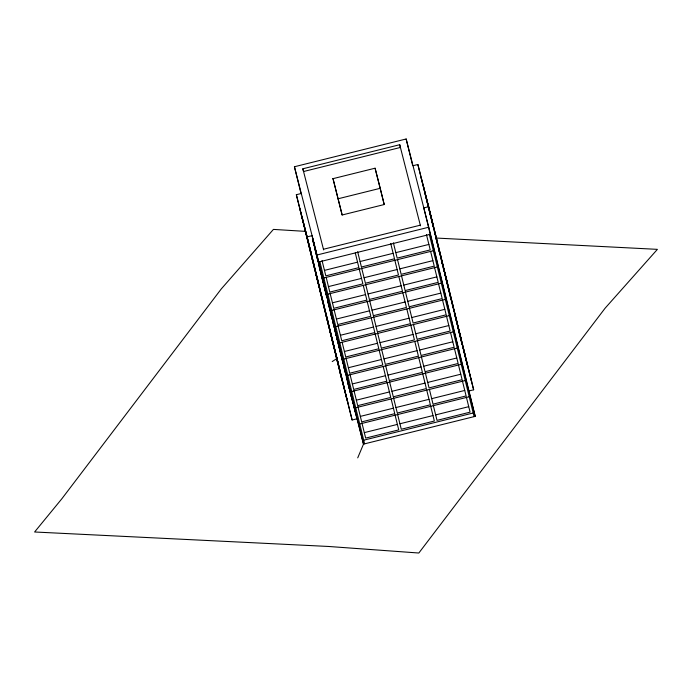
<?xml version="1.0" encoding="UTF-8"?>
<svg xmlns="http://www.w3.org/2000/svg" width="692" height="692" viewBox="0 0 692 692"><rect width="100%" height="100%" fill="white"/><g stroke="black" fill="none" stroke-linecap="round" stroke-linejoin="round"><path stroke-width="1.04" d="M357.721 457.862L363.499 444.117L317.04 254.985L294.429 166.746L406.152 138.98L428.763 227.218L475.222 416.35L363.499 444.117L354.987 410.901M332.212 361.587L337.419 358.162M399.716 144.715L400.391 147.457L303.528 171.53L302.862 168.787L399.716 144.715L420.476 225.834M333.008 178.657L375.081 168.208L380.237 188.302L384.216 204.538L342.151 214.987L333.008 178.657L342.151 214.987M341.537 378.593L296.349 194.712L301.254 193.492M412.977 165.725L417.873 164.506L428.806 207.254M338.163 198.76L380.237 188.302M323.475 249.25L420.338 225.177M317.04 254.985L428.763 227.218M318.761 262L430.485 234.233M324.47 270.373L357.539 262.156M360.082 261.524L393.151 253.307M395.824 252.641L428.893 244.423M323.856 277.95L433.356 250.738M328.458 286.6L361.527 278.374M364.07 277.743L397.139 269.525M399.812 268.859L432.881 260.642M327.844 294.178L437.344 266.965M332.445 302.819L365.514 294.602M368.049 293.97L401.118 285.753M403.799 285.087L436.868 276.869M331.831 310.405L441.323 283.192M336.433 319.047L369.502 310.829M372.036 310.198L405.105 301.98M407.778 301.314L440.847 293.097M335.81 326.624L445.311 299.411M340.412 335.274L373.481 327.048M376.024 326.425L409.093 318.199M411.766 317.542L444.835 309.315M339.798 342.851L449.298 315.638M344.4 351.493L377.469 343.275M380.003 342.644L413.081 334.426M415.754 333.76L448.823 325.543M343.786 359.079L453.277 331.866M348.387 367.72L381.456 359.503M383.991 358.871L417.06 350.654M419.741 349.988L452.81 341.77M347.765 375.306L457.265 348.085M352.366 383.948L385.435 375.73M387.978 375.099L421.047 366.872M423.72 366.215L456.789 357.989M351.752 391.525L461.253 364.312M356.354 400.166L389.423 391.949M391.966 391.317L425.035 383.1M427.708 382.434L460.777 374.216M355.74 407.752L465.24 380.539M360.342 416.394L393.411 408.176M395.945 407.545L429.014 399.327M431.696 398.661L464.764 390.444M352.133 419.992L357.037 418.772L312.057 235.669L307.161 236.889L352.133 419.992L340.153 372.962M473.657 389.795L468.761 391.006L423.781 207.903L428.685 206.683L473.657 389.795L463.381 349.668M359.728 423.98L469.219 396.758M364.329 432.621L397.398 424.404M399.933 423.772L433.002 415.555M435.675 414.889L468.743 406.671M363.707 440.198L473.207 412.986M435.614 238.022L657.4 249.354L605.111 308.191L418.833 553.02L328.518 546.464L34.6 531.992L61.839 498.785L221.302 288.893L273.427 229.398L305.509 231.379M421.168 177.844L432.881 223.836M425.243 194.435L437.059 240.842M430.182 214.425L441.133 257.424M435.026 233.991L438.33 246.914M438.676 248.238L443.511 267.129M447.586 283.711L435.64 236.638L439.974 254.492M438.953 250.245L449.385 291.021M441.747 261.611L442.759 265.59M443.131 267.242L453.312 307.006M445.925 278.599L457.248 323.052M449.61 293.65L461.296 339.521M454.419 313.104L465.327 355.93M457.689 326.529L462.533 345.42M462.87 346.735L467.706 365.635M459.073 332.16L471.693 381.863M468.839 391.438L475.222 416.35M384.216 204.538L375.081 168.208M302.862 168.787L323.614 249.907M312.637 238.645L314.419 245.599M312.689 238.896L313.71 242.875M314.981 247.848L316.002 251.827M312.455 238.679L314.843 247.944M315.595 250.928L320.18 268.833M314.436 247.044L319.021 264.95L315.509 250.634M319.618 267.259L324.202 285.156M318.761 264.629L322.636 279.802M323.692 283.85L324.704 287.82M325.266 290.069L328.276 301.747M322.325 279.231L327.325 298.797M327.766 300.432L332.506 319.003M331.511 315.777L327.783 301.202L330.179 311.201M331.849 317.1L336.528 335.335M330.43 312.222L332.212 319.176M332.722 321.166L335.196 330.837M337.826 341.104L327.922 301.107M338.414 343.37L340.628 352.038M337.687 341.199L334.651 329.401L336.208 335.793M338.198 343.189L339.236 347.298M339.556 348.483L342.125 358.56M342.635 360.549L344.417 367.513M343.526 364.701L338.673 345.732L343.145 364.044M346.908 377.875L343.863 366.025L346.035 374.926M347.419 379.865L348.448 383.922M343.69 366.016L346.017 375.064M348.612 385.236L352.686 401.144M346.225 376.595L353.084 403.341M353.612 405.4L355.947 414.491M347.799 382.866L352.323 400.521M352.859 402.597L354.451 408.825M296.349 194.712L307.283 237.451M299.645 208.05L311.054 252.788M301.34 214.935L313.744 263.738M305.103 230.272L317.913 280.744M309.281 247.269L319.609 287.63M311.971 258.228L323.683 304.212M316.045 274.81L327.861 321.218M320.223 291.816L331.624 336.554M321.763 298.105L334.167 346.908M325.534 313.441L338.111 362.963M329.478 329.487L334.591 349.512M334.651 349.702L339.772 369.727M332.134 340.326L343.803 386.136M336.165 356.726L347.791 402.363M423.625 187.039L431.808 220.272M432.119 221.596L444.126 270.451M444.203 270.806L452.006 302.508M452.308 303.814L468.008 367.66M417.873 164.506L430.978 217.868M431.35 219.295L433.253 227.054M434.325 231.474L435.095 234.605M441.262 259.716L442.897 266.308M443.321 268.089L444.091 271.229M444.714 273.721L451.028 299.48M452.308 304.714L453.087 307.853M454.367 313.087L458.839 331.217M459.254 332.964L462.083 344.469M406.152 138.98L412.501 164.834M429.369 234.51L474.098 416.627M426.454 234.597L430.242 249.907L397.173 258.125L393.385 242.814M430.614 251.421L434.23 266.126L401.161 274.343L397.545 259.638M434.429 267.043L438.209 282.353L405.14 290.571L401.533 275.866M438.408 283.27L442.197 298.581L409.128 306.798L405.339 291.488M442.396 299.489L446.184 314.799L413.115 323.026L409.327 307.715M446.383 315.716L450.172 331.027L417.103 339.244L413.487 324.539M450.544 332.541L454.151 347.254L421.082 355.472L417.293 340.161M454.35 348.171L458.139 363.482L425.07 371.699L421.281 356.389M458.338 364.39L462.126 379.7L429.057 387.918L425.269 372.607M462.325 380.617L466.105 395.928L433.036 404.145L429.429 389.44M466.304 396.845L470.093 412.155L437.024 420.373L433.235 405.062M390.712 243.48L394.501 258.791L361.432 267.008L357.643 251.698M394.691 259.699L398.48 275.009L365.411 283.227L361.622 267.916M398.851 276.532L402.467 291.237L369.398 299.454L365.61 284.144M402.666 292.154L406.455 307.464L373.386 315.682L369.597 300.371M406.827 308.978L410.442 323.683L377.374 331.909L373.585 316.599M410.633 324.6L414.422 339.91L381.353 348.128L377.564 332.817M414.793 341.424L418.409 356.138L385.34 364.355L381.552 349.045M418.608 357.055L422.397 372.365L389.328 380.583L385.712 365.869M422.587 373.273L426.376 388.584L393.307 396.801L389.518 381.491M426.575 389.501L430.363 404.811L397.295 413.029L393.506 397.718M430.562 405.728L434.351 421.039L401.282 429.256L397.493 413.946M355.281 252.926L358.888 267.64L325.82 275.857L322.031 260.547M359.087 268.548L362.876 283.858L329.807 292.085L326.192 277.371M363.248 285.381L366.864 300.086L333.795 308.303L330.006 292.993M367.054 301.003L370.843 316.313L337.774 324.531L333.985 309.22M371.215 317.827L374.83 332.541L341.762 340.758L337.973 325.448M375.029 333.449L378.818 348.759L345.749 356.977L342.133 342.272M379.017 349.676L382.797 364.987L349.728 373.204L345.948 357.894M383.178 366.5L386.785 381.214L353.716 389.432L349.927 374.121M386.984 382.122L390.772 397.433L357.703 405.65L353.915 390.34M391.144 398.955L394.76 413.66L361.691 421.878L357.902 406.567M394.95 414.577L398.739 429.888L365.67 438.105L361.881 422.795M319.868 261.732L364.606 443.84M312.585 238.74L315.18 249.258M319.583 267.224L323.432 282.855M323.657 283.807L326.667 296.072M336.035 334.167L337.713 341.026M338.302 343.37L339.305 347.462M339.495 348.292L343.344 363.923M346.623 377.27L347.626 381.353M347.765 381.958L351.614 397.58M312.421 238.896L314.099 245.807M314.618 247.9L315.388 251.04M315.993 253.436L317.498 259.569M318.727 264.638L326.503 296.228M330.551 312.767L332.117 319.073M332.618 321.114L334.149 327.42M336.719 337.886L338.423 344.737M343.673 366.129L345.196 372.408M294.429 166.746L301.037 193.648M302.101 217.245L310.284 250.478M310.353 250.833L322.61 300.657M322.68 301.011L346.718 398.8"/></g></svg>
